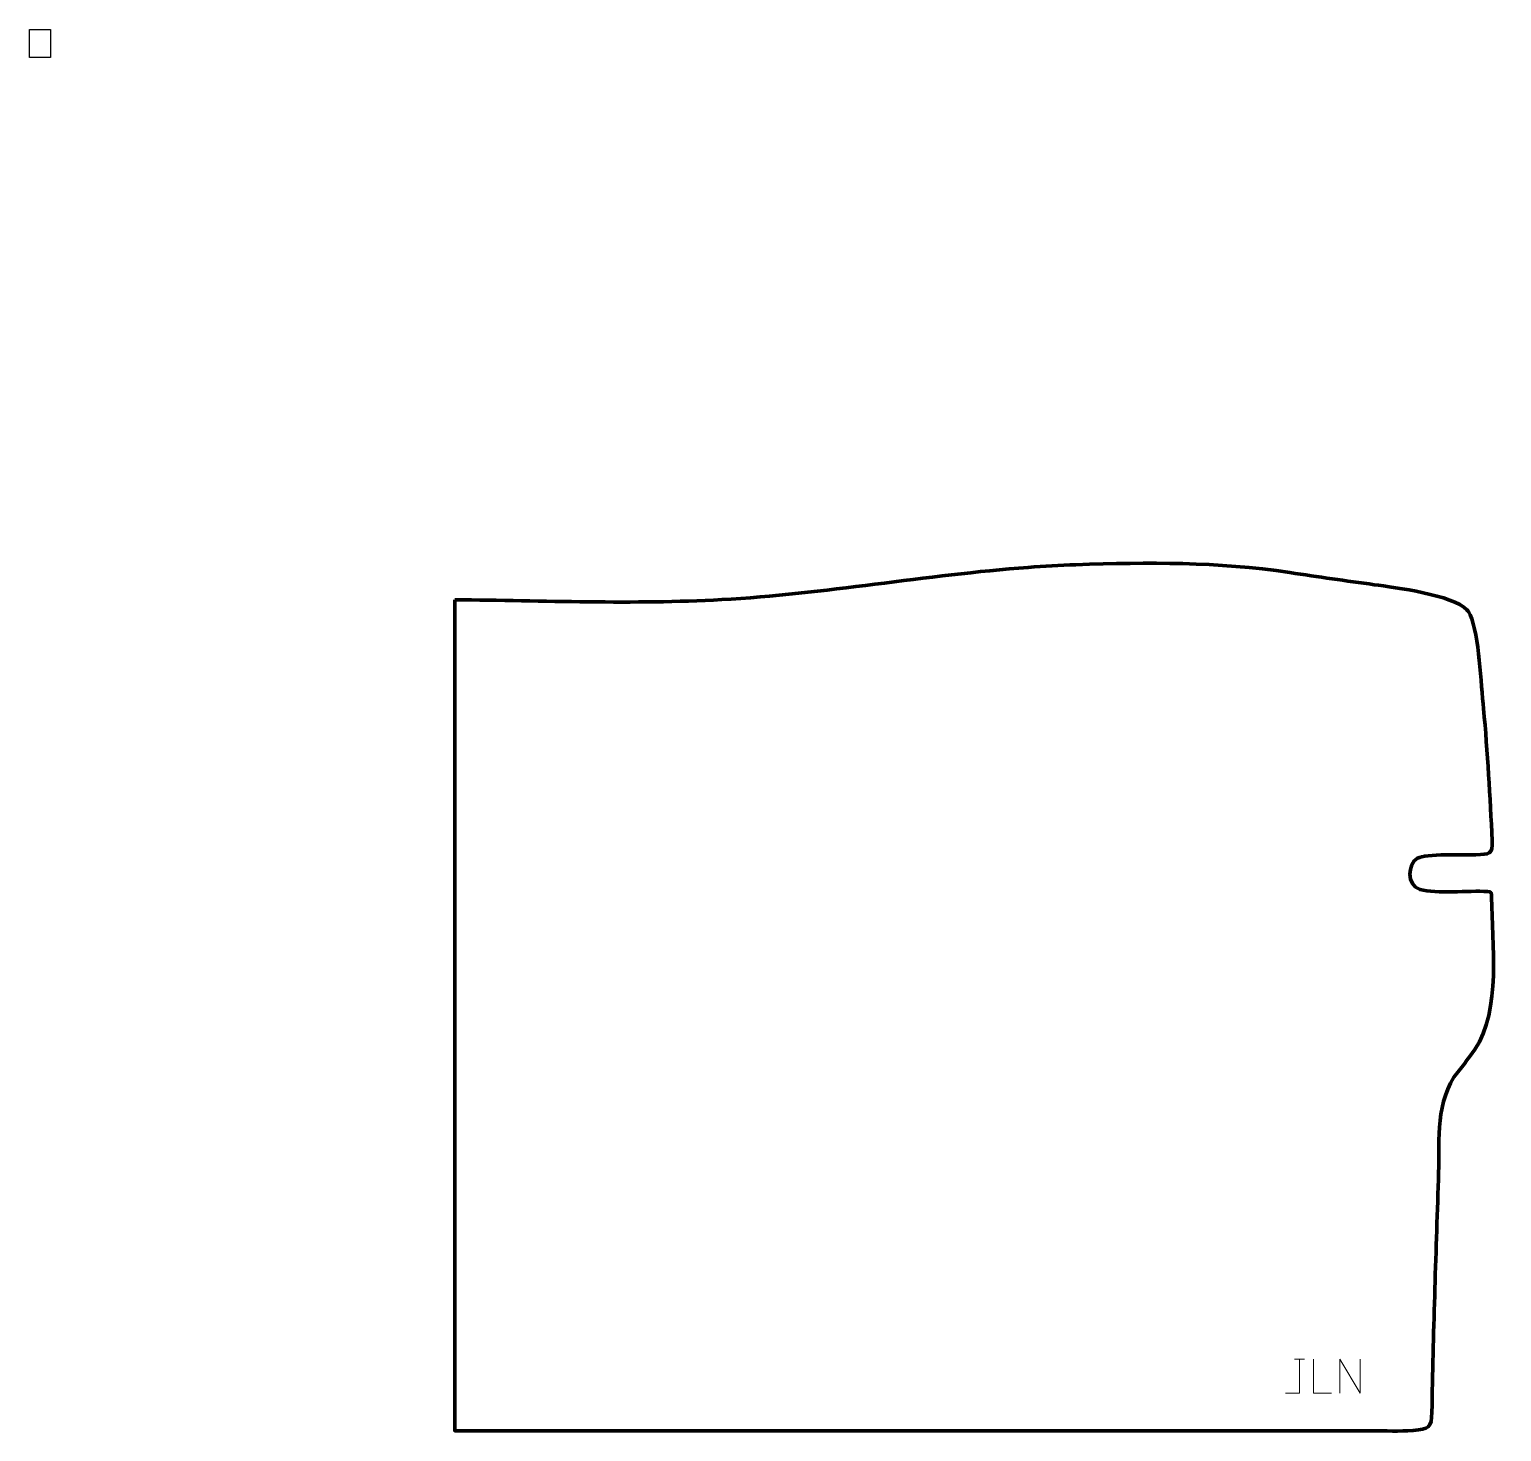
# Model space of a CAD drawing. Header units: millimetres. Extents: x 919 to 1988, y 90 to 1107.
import ezdxf

# ---------------------------------------------------------------- set-up
doc = ezdxf.new("R2010")
doc.units = ezdxf.units.MM
doc.header["$MEASUREMENT"] = 0
doc.header["$XCLIPFRAME"] = 0
for name, color, linetype in [('layer 1', 7, 'Continuous'), ('layer 2', 7, 'Continuous'), ('layer 3', 7, 'Continuous')]:
    doc.layers.add(name, color=color, linetype=linetype)
picture_1 = doc.add_image_def('image1.jpg', size_in_pixel=(76809, 102412))

msp = doc.modelspace()

# ---------------------------------------------------------------- linework, layer by layer
at = {"layer": 'layer 2', "color": 142, "lineweight": 9}
for points, knots in [([(1831.2, 117.3), (1831.2, 117.3), (1841.2, 117.3), (1841.2, 117.3), (1841.2, 117.3), (1841.2, 117.3), (1841.2, 142.2), (1841.2, 142.2)], [0, 0, 0, 0, 0.333333, 0.333333, 0.333333, 0.333333, 1, 1, 1, 1]), ([(1864.4, 117.3), (1864.4, 117.3), (1851.5, 117.3), (1851.5, 117.3), (1851.5, 117.3), (1851.5, 117.3), (1851.5, 142.2), (1851.5, 142.2)], [0, 0, 0, 0, 0.333333, 0.333333, 0.333333, 0.333333, 1, 1, 1, 1]), ([(1870.6, 117.3), (1870.6, 117.3), (1870.6, 142.2), (1870.6, 142.2), (1870.6, 142.2), (1870.6, 142.2), (1885.3, 117.3), (1885.3, 117.3), (1885.3, 117.3), (1885.3, 117.3), (1885.3, 142.2), (1885.3, 142.2)], [0, 0, 0, 0, 0.25, 0.25, 0.25, 0.25, 0.5, 0.5, 0.5, 0.5, 1, 1, 1, 1])]:
    msp.add_open_spline(points, degree=3, knots=knots, dxfattribs=at)
msp.add_open_spline([(1837.6, 142.2), (1837.6, 142.2), (1844.8, 142.2), (1844.8, 142.2)], degree=3, dxfattribs=at)
at = {"layer": 'layer 3', "color": 242, "lineweight": 158}
msp.add_open_spline([(1228, 693.4), (1292.1, 692.8), (1357.9, 689.9), (1421.8, 693.5), (1421.8, 693.5), (1496, 697.5), (1570.1, 711.4), (1644.4, 716.9), (1644.4, 716.9), (1655.9, 717.8), (1667.3, 718.4), (1678.8, 718.8), (1678.8, 718.8), (1732.5, 720.6), (1780.8, 721.1), (1834.3, 713.1), (1834.3, 713.1), (1854.8, 710), (1875.1, 707.1), (1895.6, 704.3), (1895.6, 704.3), (1910.6, 702.3), (1952.7, 696.8), (1962.8, 686.1), (1962.8, 686.1), (1963.9, 684.9), (1964.5, 683.9), (1965.3, 682.5), (1965.3, 682.5), (1971.7, 667.3), (1973.1, 632.2), (1974.9, 614.4), (1974.9, 614.4), (1977.9, 582.6), (1979.6, 550.2), (1981.2, 518.4), (1981.2, 518.4), (1981.5, 508.4), (1979.1, 508.7), (1969.3, 508.3), (1969.3, 508.3), (1961.1, 508.1), (1932.6, 509.1), (1927, 505.8), (1927, 505.8), (1919.8, 501.6), (1918.9, 486.3), (1928.8, 483), (1928.8, 483), (1940.7, 479.9), (1964.1, 482.3), (1977.8, 481.6), (1977.8, 481.6), (1980.8, 481.4), (1980.8, 480.5), (1980.8, 477.2), (1980.8, 477.2), (1981.1, 443.7), (1988, 395.8), (1968.5, 366.8), (1968.5, 366.8), (1963.6, 359.5), (1958.4, 353.6), (1953.4, 346.7), (1953.4, 346.7), (1939.4, 323.8), (1943.1, 298), (1942.2, 272.5), (1942.2, 272.5), (1940.2, 216.2), (1938.4, 159.8), (1937.4, 103.5), (1937.4, 103.5), (1937.2, 92.1), (1935.2, 91.4), (1923.7, 90.4), (1923.7, 90.4), (1913.9, 89.5), (1903.7, 90.1), (1893.8, 90.1), (1893.8, 90.1), (1671.9, 90.1), (1450, 90.1), (1228, 90.1), (1228, 90.1), (1228, 90.1), (1228, 693.4), (1228, 693.4)], degree=3, knots=[0, 0, 0, 0, 0.043478, 0.043478, 0.043478, 0.043478, 0.086957, 0.086957, 0.086957, 0.086957, 0.130435, 0.130435, 0.130435, 0.130435, 0.173913, 0.173913, 0.173913, 0.173913, 0.217391, 0.217391, 0.217391, 0.217391, 0.26087, 0.26087, 0.26087, 0.26087, 0.304348, 0.304348, 0.304348, 0.304348, 0.347826, 0.347826, 0.347826, 0.347826, 0.391304, 0.391304, 0.391304, 0.391304, 0.434783, 0.434783, 0.434783, 0.434783, 0.478261, 0.478261, 0.478261, 0.478261, 0.521739, 0.521739, 0.521739, 0.521739, 0.565217, 0.565217, 0.565217, 0.565217, 0.608696, 0.608696, 0.608696, 0.608696, 0.652174, 0.652174, 0.652174, 0.652174, 0.695652, 0.695652, 0.695652, 0.695652, 0.73913, 0.73913, 0.73913, 0.73913, 0.782609, 0.782609, 0.782609, 0.782609, 0.826087, 0.826087, 0.826087, 0.826087, 0.869565, 0.869565, 0.869565, 0.869565, 0.913043, 0.913043, 0.913043, 0.913043, 1, 1, 1, 1], dxfattribs=at)

# ---------------------------------------------------------------- pictures from other files: only their frames are drawn
at = {"layer": 'layer 1', "color": 0}
image = msp.add_image(picture_1, insert=(906.2, -366.8), size_in_units=(1101.7, 1468.9), dxfattribs=at)
image.set_boundary_path([(906, -367), (1973, 1056)])
image.dxf.flags = 3

doc.saveas('drawing.dxf')
